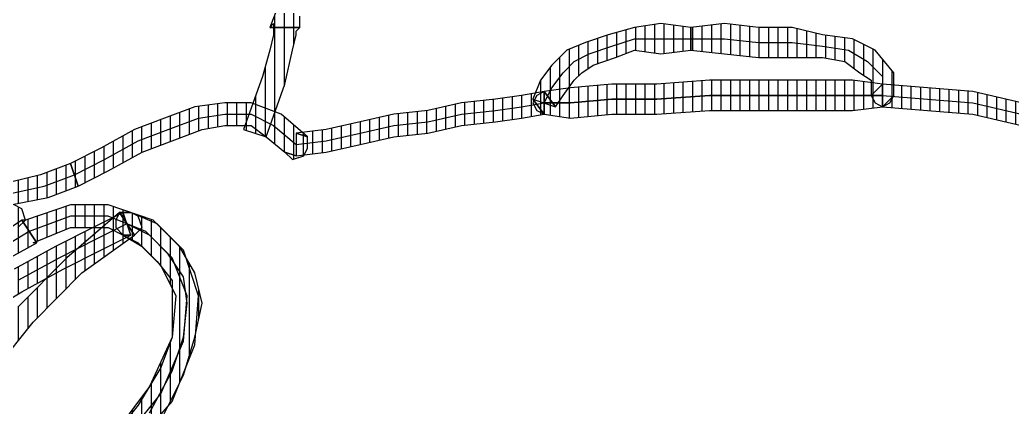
# Model space of a CAD drawing. Header units: millimetres. Extents: x 11489 to 12006, y 36725 to 37730.
# Drawn here: x 11853.04 to 11866.11, y 37465.07 to 37470.17 of the extents above; entities that cross this region are included whole.
import ezdxf

# ---------------------------------------------------------------- set-up
doc = ezdxf.new("R2010")
doc.units = ezdxf.units.MM
doc.layers.add('OC-Mutfak_Ekipman', color=252, linetype='Continuous')
pattern_1 = [(360, (-19413.11011, 29189.02214), (1e-16, 0.125), [25])]

# ---------------------------------------------------------------- blocks, each defined once
blk = doc.blocks.new('A$C0b4f8896')
at = {"ltscale": 30}
h = blk.add_hatch(dxfattribs=at)
h.set_pattern_fill('DC_LINES', color=256, scale=0.1, style=0)
h.set_pattern_definition(pattern_1)
h.paths.add_polyline_path([(25.98, 61.992), (24.887, 61.646), (23.893, 61.201), (22.95, 60.756), (22.155, 60.212), (21.459, 59.568), (20.813, 58.925), (20.217, 58.232), (19.77, 57.54), (19.373, 56.798), (19.075, 56.105), (18.777, 55.363), (18.578, 54.621), (18.429, 53.928), (18.28, 53.285), (18.23, 52.691), (18.181, 52.098), (18.479, 52.098), (18.529, 52.691), (18.578, 53.285), (18.727, 53.928), (18.876, 54.621), (19.075, 55.264), (19.373, 56.006), (19.671, 56.698), (20.068, 57.342), (20.515, 58.034), (21.012, 58.728), (21.658, 59.37), (22.353, 59.915), (23.148, 60.459), (23.993, 60.904), (24.986, 61.35), (26.079, 61.695), (26.178, 61.795), (26.178, 61.894), (26.129, 61.992)], flags=0)
h = blk.add_hatch(dxfattribs=at)
h.set_pattern_fill('DC_LINES', color=256, scale=0.1, style=0)
h.set_pattern_definition(pattern_1)
edge = h.paths.add_edge_path(flags=0)
edge.add_line((18.479, 52.098), (18.33, 52.246))
edge.add_line((18.33, 52.246), (18.032, 52.246))
edge.add_line((18.032, 52.246), (17.734, 51.999))
edge.add_line((17.734, 51.999), (17.585, 51.702))
edge.add_line((17.585, 51.702), (17.535, 51.306))
edge.add_line((17.535, 51.306), (17.436, 50.91))
edge.add_line((17.436, 50.91), (17.436, 50.465))
edge.add_line((17.436, 50.465), (17.386, 50.02))
edge.add_line((17.386, 50.02), (17.436, 49.574))
edge.add_line((17.436, 49.574), (17.734, 49.574))
edge.add_line((17.734, 49.574), (17.783, 50.02))
edge.add_line((17.783, 50.02), (17.833, 50.465))
edge.add_line((17.833, 50.465), (17.833, 50.91))
edge.add_line((17.833, 50.91), (17.833, 51.306))
edge.add_line((17.833, 51.306), (17.883, 51.603))
edge.add_line((17.883, 51.603), (18.032, 51.801))
edge.add_line((18.032, 51.801), (18.131, 51.949))
edge.add_line((18.131, 51.949), (18.33, 51.949))
edge.add_line((18.33, 51.949), (18.181, 52.098))
edge.add_line((18.181, 52.098), (18.33, 51.949))
edge.add_line((18.33, 51.949), (18.429, 51.999))
edge.add_line((18.429, 51.999), (18.479, 52.098))
edge.add_line((18.479, 52.098), (18.429, 52.196))
edge.add_line((18.429, 52.196), (18.33, 52.246))
h = blk.add_hatch(dxfattribs=at)
h.set_pattern_fill('DC_LINES', color=256, scale=0.1, style=0)
h.set_pattern_definition(pattern_1)
edge = h.paths.add_edge_path(flags=0)
edge.add_line((18.181, 52.098), (18.131, 51.702))
edge.add_line((18.131, 51.702), (18.131, 51.108))
edge.add_line((18.131, 51.108), (18.131, 50.515))
edge.add_line((18.131, 50.515), (18.131, 49.821))
edge.add_line((18.131, 49.821), (18.181, 49.129))
edge.add_line((18.181, 49.129), (18.181, 48.535))
edge.add_line((18.181, 48.535), (18.23, 47.991))
edge.add_line((18.23, 47.991), (18.28, 47.645))
edge.add_line((18.28, 47.645), (18.578, 47.645))
edge.add_line((18.578, 47.645), (18.628, 47.991))
edge.add_line((18.628, 47.991), (18.578, 48.535))
edge.add_line((18.578, 48.535), (18.578, 49.129))
edge.add_line((18.578, 49.129), (18.529, 49.821))
edge.add_line((18.529, 49.821), (18.529, 50.515))
edge.add_line((18.529, 50.515), (18.529, 51.108))
edge.add_line((18.529, 51.108), (18.529, 51.702))
edge.add_line((18.529, 51.702), (18.479, 52.098))
h = blk.add_hatch(dxfattribs=at)
h.set_pattern_fill('DC_LINES', color=256, scale=0.1, style=0)
h.set_pattern_definition(pattern_1)
edge = h.paths.add_edge_path(flags=0)
edge.add_line((18.379, 47.496), (18.578, 47.645))
edge.add_line((18.578, 47.645), (18.628, 47.991))
edge.add_line((18.628, 47.991), (18.578, 48.535))
edge.add_line((18.578, 48.535), (18.578, 49.129))
edge.add_line((18.578, 49.129), (18.529, 49.821))
edge.add_line((18.529, 49.821), (18.529, 50.515))
edge.add_line((18.529, 50.515), (18.529, 51.108))
edge.add_line((18.529, 51.108), (18.529, 51.702))
edge.add_line((18.529, 51.702), (18.479, 52.098))
edge.add_line((18.479, 52.098), (18.181, 52.098))
edge.add_line((18.181, 52.098), (18.131, 51.702))
edge.add_line((18.131, 51.702), (18.131, 51.108))
edge.add_line((18.131, 51.108), (18.131, 50.515))
edge.add_line((18.131, 50.515), (18.131, 49.821))
edge.add_line((18.131, 49.821), (18.181, 49.129))
edge.add_line((18.181, 49.129), (18.181, 48.535))
edge.add_line((18.181, 48.535), (18.23, 47.991))
edge.add_line((18.23, 47.991), (18.28, 47.645))
edge.add_line((18.28, 47.645), (18.479, 47.793))
edge.add_line((18.479, 47.793), (18.28, 47.645))
edge.add_line((18.28, 47.645), (18.33, 47.546))
edge.add_line((18.33, 47.546), (18.429, 47.496))
edge.add_line((18.429, 47.496), (18.529, 47.546))
edge.add_line((18.529, 47.546), (18.578, 47.645))
h = blk.add_hatch(dxfattribs=at)
h.set_pattern_fill('DC_LINES', color=256, scale=0.1, style=0)
h.set_pattern_definition(pattern_1)
edge = h.paths.add_edge_path(flags=0)
edge.add_line((17.436, 49.574), (17.386, 49.179))
edge.add_line((17.386, 49.179), (17.436, 48.832))
edge.add_line((17.436, 48.832), (17.535, 48.486))
edge.add_line((17.535, 48.486), (17.634, 48.188))
edge.add_line((17.634, 48.188), (17.734, 47.941))
edge.add_line((17.734, 47.941), (17.932, 47.744))
edge.add_line((17.932, 47.744), (18.131, 47.596))
edge.add_line((18.131, 47.596), (18.379, 47.496))
edge.add_line((18.379, 47.496), (18.479, 47.793))
edge.add_line((18.479, 47.793), (18.33, 47.893))
edge.add_line((18.33, 47.893), (18.131, 48.041))
edge.add_line((18.131, 48.041), (18.032, 48.14))
edge.add_line((18.032, 48.14), (17.932, 48.288))
edge.add_line((17.932, 48.288), (17.833, 48.585))
edge.add_line((17.833, 48.585), (17.734, 48.832))
edge.add_line((17.734, 48.832), (17.783, 49.179))
edge.add_line((17.783, 49.179), (17.734, 49.574))
h = blk.add_hatch(dxfattribs=at)
h.set_pattern_fill('DC_LINES', color=256, scale=0.1, style=0)
h.set_pattern_definition(pattern_1)
edge = h.paths.add_edge_path(flags=0)
edge.add_line((18.28, 47.645), (18.33, 47.348))
edge.add_line((18.33, 47.348), (18.379, 47.002))
edge.add_line((18.379, 47.002), (18.429, 46.557))
edge.add_line((18.429, 46.557), (18.529, 46.111))
edge.add_line((18.529, 46.111), (18.578, 45.666))
edge.add_line((18.578, 45.666), (18.678, 45.221))
edge.add_line((18.678, 45.221), (18.777, 44.775))
edge.add_line((18.777, 44.775), (18.827, 44.38))
edge.add_line((18.827, 44.38), (19.125, 44.38))
edge.add_line((19.125, 44.38), (19.075, 44.775))
edge.add_line((19.075, 44.775), (18.976, 45.221))
edge.add_line((18.976, 45.221), (18.876, 45.666))
edge.add_line((18.876, 45.666), (18.827, 46.111))
edge.add_line((18.827, 46.111), (18.727, 46.557))
edge.add_line((18.727, 46.557), (18.678, 47.002))
edge.add_line((18.678, 47.002), (18.628, 47.348))
edge.add_line((18.628, 47.348), (18.578, 47.645))
h = blk.add_hatch(dxfattribs=at)
h.set_pattern_fill('DC_LINES', color=256, scale=0.1, style=0)
h.set_pattern_definition(pattern_1)
edge = h.paths.add_edge_path(flags=0)
edge.add_line((16.243, 44.677), (16.542, 44.429))
edge.add_line((16.542, 44.429), (16.889, 44.28))
edge.add_line((16.889, 44.28), (17.187, 44.132))
edge.add_line((17.187, 44.132), (17.436, 44.033))
edge.add_line((17.436, 44.033), (17.436, 44.429))
edge.add_line((17.436, 44.429), (17.287, 44.429))
edge.add_line((17.287, 44.429), (16.989, 44.577))
edge.add_line((16.989, 44.577), (16.74, 44.726))
edge.add_line((16.74, 44.726), (16.542, 44.874))
h = blk.add_hatch(dxfattribs=at)
h.set_pattern_fill('DC_LINES', color=256, scale=0.1, style=0)
h.set_pattern_definition(pattern_1)
edge = h.paths.add_edge_path(flags=0)
edge.add_line((17.436, 44.033), (17.386, 44.082))
edge.add_line((17.386, 44.082), (17.535, 44.082))
edge.add_line((17.535, 44.082), (17.734, 44.033))
edge.add_line((17.734, 44.033), (18.081, 43.935))
edge.add_line((18.081, 43.935), (18.777, 43.687))
edge.add_line((18.777, 43.687), (18.876, 43.983))
edge.add_line((18.876, 43.983), (18.181, 44.231))
edge.add_line((18.181, 44.231), (17.734, 44.33))
edge.add_line((17.734, 44.33), (17.535, 44.38))
edge.add_line((17.535, 44.38), (17.485, 44.38))
edge.add_line((17.485, 44.38), (17.436, 44.429))
h = blk.add_hatch(dxfattribs=at)
h.set_pattern_fill('DC_LINES', color=256, scale=0.1, style=0)
h.set_pattern_definition(pattern_1)
edge = h.paths.add_edge_path(flags=0)
edge.add_line((18.827, 44.38), (18.876, 44.527))
edge.add_line((18.876, 44.527), (18.578, 44.182))
edge.add_line((18.578, 44.182), (18.429, 43.786))
edge.add_line((18.429, 43.786), (18.429, 43.439))
edge.add_line((18.429, 43.439), (18.479, 43.044))
edge.add_line((18.479, 43.044), (18.628, 42.647))
edge.add_line((18.628, 42.647), (18.777, 42.252))
edge.add_line((18.777, 42.252), (19.025, 41.807))
edge.add_line((19.025, 41.807), (19.224, 41.411))
edge.add_line((19.224, 41.411), (19.522, 41.51))
edge.add_line((19.522, 41.51), (19.323, 41.905))
edge.add_line((19.323, 41.905), (19.075, 42.351))
edge.add_line((19.075, 42.351), (18.926, 42.747))
edge.add_line((18.926, 42.747), (18.777, 43.143))
edge.add_line((18.777, 43.143), (18.727, 43.439))
edge.add_line((18.727, 43.439), (18.727, 43.786))
edge.add_line((18.727, 43.786), (18.876, 43.983))
edge.add_line((18.876, 43.983), (19.075, 44.231))
edge.add_line((19.075, 44.231), (19.125, 44.38))
edge.add_line((19.125, 44.38), (19.075, 44.231))
edge.add_line((19.075, 44.231), (19.174, 44.33))
edge.add_line((19.174, 44.33), (19.125, 44.479))
edge.add_line((19.125, 44.479), (19.025, 44.527))
edge.add_line((19.025, 44.527), (18.876, 44.527))
h = blk.add_hatch(dxfattribs=at)
h.set_pattern_fill('DC_LINES', color=256, scale=0.1, style=0)
h.set_pattern_definition(pattern_1)
edge = h.paths.add_edge_path(flags=0)
edge.add_line((20.168, 42.202), (20.168, 42.104))
edge.add_line((20.168, 42.104), (20.317, 42.351))
edge.add_line((20.317, 42.351), (20.515, 42.549))
edge.add_line((20.515, 42.549), (20.764, 42.747))
edge.add_line((20.764, 42.747), (21.062, 42.747))
edge.add_line((21.062, 42.747), (21.509, 42.747))
edge.add_line((21.509, 42.747), (21.906, 42.599))
edge.add_line((21.906, 42.599), (22.403, 42.302))
edge.add_line((22.403, 42.302), (22.95, 41.856))
edge.add_line((22.95, 41.856), (23.148, 42.054))
edge.add_line((23.148, 42.054), (22.602, 42.599))
edge.add_line((22.602, 42.599), (22.006, 42.896))
edge.add_line((22.006, 42.896), (21.509, 43.044))
edge.add_line((21.509, 43.044), (21.062, 43.143))
edge.add_line((21.062, 43.143), (20.664, 43.044))
edge.add_line((20.664, 43.044), (20.317, 42.846))
edge.add_line((20.317, 42.846), (20.019, 42.549))
edge.add_line((20.019, 42.549), (19.87, 42.202))
edge.add_line((19.87, 42.202), (19.87, 42.104))
edge.add_line((19.87, 42.104), (19.87, 42.202))
edge.add_line((19.87, 42.202), (19.87, 42.054))
edge.add_line((19.87, 42.054), (19.969, 42.005))
edge.add_line((19.969, 42.005), (20.068, 42.005))
edge.add_line((20.068, 42.005), (20.168, 42.104))
h = blk.add_hatch(dxfattribs=at)
h.set_pattern_fill('DC_LINES', color=256, scale=0.1, style=0)
h.set_pattern_definition(pattern_1)
edge = h.paths.add_edge_path(flags=0)
edge.add_line((20.267, 40.966), (20.267, 40.916))
edge.add_line((20.267, 40.916), (20.068, 41.411))
edge.add_line((20.068, 41.411), (20.068, 41.905))
edge.add_line((20.068, 41.905), (20.267, 42.302))
edge.add_line((20.267, 42.302), (20.565, 42.599))
edge.add_line((20.565, 42.599), (20.963, 42.796))
edge.add_line((20.963, 42.796), (21.509, 42.747))
edge.add_line((21.509, 42.747), (22.155, 42.45))
edge.add_line((22.155, 42.45), (22.95, 41.856))
edge.add_line((22.95, 41.856), (23.148, 42.054))
edge.add_line((23.148, 42.054), (22.353, 42.747))
edge.add_line((22.353, 42.747), (21.608, 43.044))
edge.add_line((21.608, 43.044), (20.963, 43.093))
edge.add_line((20.963, 43.093), (20.366, 42.896))
edge.add_line((20.366, 42.896), (19.969, 42.499))
edge.add_line((19.969, 42.499), (19.77, 41.905))
edge.add_line((19.77, 41.905), (19.77, 41.411))
edge.add_line((19.77, 41.411), (19.969, 40.817))
edge.add_line((19.969, 40.817), (19.969, 40.768))
h = blk.add_hatch(dxfattribs=at)
h.set_pattern_fill('DC_LINES', color=256, scale=0.1, style=0)
h.set_pattern_definition(pattern_1)
edge = h.paths.add_edge_path(flags=0)
edge.add_line((25.632, 38.393), (25.085, 38.541))
edge.add_line((25.085, 38.541), (24.34, 38.838))
edge.add_line((24.34, 38.838), (23.645, 39.234))
edge.add_line((23.645, 39.234), (22.85, 39.729))
edge.add_line((22.85, 39.729), (22.055, 40.322))
edge.add_line((22.055, 40.322), (21.31, 40.916))
edge.add_line((21.31, 40.916), (20.664, 41.56))
edge.add_line((20.664, 41.56), (20.168, 42.252))
edge.add_line((20.168, 42.252), (19.87, 42.054))
edge.add_line((19.87, 42.054), (20.466, 41.361))
edge.add_line((20.466, 41.361), (21.112, 40.718))
edge.add_line((21.112, 40.718), (21.857, 40.025))
edge.add_line((21.857, 40.025), (22.651, 39.432))
edge.add_line((22.651, 39.432), (23.446, 38.938))
edge.add_line((23.446, 38.938), (24.241, 38.541))
edge.add_line((24.241, 38.541), (24.986, 38.244))
edge.add_line((24.986, 38.244), (25.632, 38.096))
h = blk.add_hatch(dxfattribs=at)
h.set_pattern_fill('DC_LINES', color=256, scale=0.1, style=0)
h.set_pattern_definition(pattern_1)
edge = h.paths.add_edge_path(flags=0)
edge.add_line((22.651, 38.739), (22.304, 38.938))
edge.add_line((22.304, 38.938), (21.906, 39.283))
edge.add_line((21.906, 39.283), (21.608, 39.729))
edge.add_line((21.608, 39.729), (21.211, 40.273))
edge.add_line((21.211, 40.273), (20.913, 40.768))
edge.add_line((20.913, 40.768), (20.615, 41.312))
edge.add_line((20.615, 41.312), (20.366, 41.807))
edge.add_line((20.366, 41.807), (20.168, 42.202))
edge.add_line((20.168, 42.202), (19.87, 42.104))
edge.add_line((19.87, 42.104), (20.068, 41.708))
edge.add_line((20.068, 41.708), (20.317, 41.213))
edge.add_line((20.317, 41.213), (20.615, 40.669))
edge.add_line((20.615, 40.669), (20.913, 40.075))
edge.add_line((20.913, 40.075), (21.31, 39.531))
edge.add_line((21.31, 39.531), (21.708, 39.086))
edge.add_line((21.708, 39.086), (22.105, 38.641))
edge.add_line((22.105, 38.641), (22.552, 38.442))
h = blk.add_hatch(dxfattribs=at)
h.set_pattern_fill('DC_LINES', color=256, scale=0.1, style=0)
h.set_pattern_definition(pattern_1)
edge = h.paths.add_edge_path(flags=0)
edge.add_line((19.224, 41.411), (19.373, 41.016))
edge.add_line((19.373, 41.016), (19.472, 40.619))
edge.add_line((19.472, 40.619), (19.472, 40.174))
edge.add_line((19.472, 40.174), (19.373, 39.828))
edge.add_line((19.373, 39.828), (19.224, 39.531))
edge.add_line((19.224, 39.531), (19.025, 39.234))
edge.add_line((19.025, 39.234), (18.777, 39.036))
edge.add_line((18.777, 39.036), (18.529, 38.838))
edge.add_line((18.529, 38.838), (18.628, 38.541))
edge.add_line((18.628, 38.541), (18.976, 38.739))
edge.add_line((18.976, 38.739), (19.224, 39.036))
edge.add_line((19.224, 39.036), (19.522, 39.333))
edge.add_line((19.522, 39.333), (19.671, 39.729))
edge.add_line((19.671, 39.729), (19.77, 40.174))
edge.add_line((19.77, 40.174), (19.77, 40.619))
edge.add_line((19.77, 40.619), (19.671, 41.114))
edge.add_line((19.671, 41.114), (19.522, 41.51))
h = blk.add_hatch(dxfattribs=at)
h.set_pattern_fill('DC_LINES', color=256, scale=0.1, style=0)
h.set_pattern_definition(pattern_1)
edge = h.paths.add_edge_path(flags=0)
edge.add_line((19.621, 38.195), (19.721, 37.898))
edge.add_line((19.721, 37.898), (20.317, 37.997))
edge.add_line((20.317, 37.997), (20.714, 38.294))
edge.add_line((20.714, 38.294), (20.963, 38.591))
edge.add_line((20.963, 38.591), (21.062, 39.036))
edge.add_line((21.062, 39.036), (20.963, 39.432))
edge.add_line((20.963, 39.432), (20.813, 39.927))
edge.add_line((20.813, 39.927), (20.565, 40.421))
edge.add_line((20.565, 40.421), (20.267, 40.966))
edge.add_line((20.267, 40.966), (19.969, 40.768))
edge.add_line((19.969, 40.768), (20.267, 40.322))
edge.add_line((20.267, 40.322), (20.515, 39.828))
edge.add_line((20.515, 39.828), (20.664, 39.432))
edge.add_line((20.664, 39.432), (20.664, 39.036))
edge.add_line((20.664, 39.036), (20.664, 38.689))
edge.add_line((20.664, 38.689), (20.515, 38.492))
edge.add_line((20.515, 38.492), (20.217, 38.294))
edge.add_line((20.217, 38.294), (19.721, 38.195))
edge.add_line((19.721, 38.195), (19.82, 37.898))
edge.add_line((19.82, 37.898), (19.721, 38.195))
edge.add_line((19.721, 38.195), (19.621, 38.146))
edge.add_line((19.621, 38.146), (19.572, 38.047))
edge.add_line((19.572, 38.047), (19.621, 37.947))
edge.add_line((19.621, 37.947), (19.721, 37.898))
h = blk.add_hatch(dxfattribs=at)
h.set_pattern_fill('DC_LINES', color=256, scale=0.1, style=0)
h.set_pattern_definition(pattern_1)
edge = h.paths.add_edge_path(flags=0)
edge.add_line((20.068, 40.619), (19.77, 40.521))
edge.add_line((19.77, 40.521), (20.118, 40.025))
edge.add_line((20.118, 40.025), (20.317, 39.531))
edge.add_line((20.317, 39.531), (20.317, 39.185))
edge.add_line((20.317, 39.185), (20.317, 38.888))
edge.add_line((20.317, 38.888), (20.217, 38.689))
edge.add_line((20.217, 38.689), (20.068, 38.492))
edge.add_line((20.068, 38.492), (19.87, 38.344))
edge.add_line((19.87, 38.344), (19.621, 38.195))
edge.add_line((19.621, 38.195), (19.82, 37.898))
edge.add_line((19.82, 37.898), (20.068, 38.047))
edge.add_line((20.068, 38.047), (20.267, 38.294))
edge.add_line((20.267, 38.294), (20.515, 38.492))
edge.add_line((20.515, 38.492), (20.615, 38.888))
edge.add_line((20.615, 38.888), (20.714, 39.185))
edge.add_line((20.714, 39.185), (20.615, 39.63))
edge.add_line((20.615, 39.63), (20.416, 40.125))
edge.add_line((20.416, 40.125), (20.068, 40.718))
edge.add_line((20.068, 40.718), (19.77, 40.619))
edge.add_line((19.77, 40.619), (20.068, 40.718))
edge.add_line((20.068, 40.718), (19.969, 40.817))
edge.add_line((19.969, 40.817), (19.82, 40.768))
edge.add_line((19.82, 40.768), (19.77, 40.669))
edge.add_line((19.77, 40.669), (19.77, 40.521))
for p, q in [((18.429, 53.928), (18.28, 53.285)), ((18.429, 53.285), (18.578, 53.928)), ((18.578, 53.285), (18.727, 53.928)), ((18.28, 53.285), (18.23, 52.691)), ((18.379, 52.691), (18.429, 53.285)), ((18.529, 52.691), (18.578, 53.285)), ((18.23, 52.691), (18.181, 52.098)), ((18.33, 52.098), (18.379, 52.691)), ((18.479, 52.098), (18.529, 52.691)), ((18.032, 52.246), (17.734, 51.999)), ((18.33, 52.246), (18.032, 52.246)), ((18.479, 52.098), (18.33, 52.246)), ((18.429, 52.196), (18.33, 52.246)), ((18.33, 52.246), (18.479, 52.098)), ((18.479, 52.098), (18.429, 52.196)), ((17.734, 51.999), (17.585, 51.702)), ((17.883, 51.899), (18.081, 52.098)), ((18.081, 52.098), (18.33, 52.098)), ((18.181, 52.098), (18.131, 51.702)), ((18.181, 52.098), (18.131, 51.702)), ((18.33, 51.949), (18.181, 52.098)), ((18.181, 52.098), (18.33, 51.949)), ((18.181, 52.098), (18.479, 52.098)), ((18.181, 52.098), (18.181, 52.098)), ((18.479, 52.098), (18.181, 52.098)), ((18.181, 52.098), (18.181, 52.098)), ((18.479, 52.098), (18.181, 52.098)), ((18.33, 51.702), (18.33, 52.098)), ((18.33, 52.098), (18.33, 51.702)), ((18.33, 52.098), (18.33, 52.098)), ((18.33, 52.098), (18.33, 52.098)), ((18.33, 51.949), (18.429, 51.999)), ((18.429, 51.999), (18.479, 52.098)), ((18.479, 52.098), (18.479, 52.098)), ((18.529, 51.702), (18.479, 52.098)), ((18.479, 52.098), (18.479, 52.098)), ((18.529, 51.702), (18.479, 52.098)), ((17.734, 51.652), (17.883, 51.899)), ((18.032, 51.801), (18.131, 51.949)), ((18.131, 51.949), (18.33, 51.949)), ((17.883, 51.603), (18.032, 51.801)), ((17.585, 51.702), (17.535, 51.306)), ((17.684, 51.306), (17.734, 51.652)), ((17.833, 51.306), (17.883, 51.603)), ((18.131, 51.702), (18.131, 51.108)), ((18.131, 51.702), (18.131, 51.108)), ((18.33, 51.108), (18.33, 51.702)), ((18.33, 51.702), (18.33, 51.108)), ((18.529, 51.108), (18.529, 51.702)), ((18.529, 51.108), (18.529, 51.702)), ((17.535, 51.306), (17.436, 50.91)), ((17.634, 50.91), (17.684, 51.306)), ((17.833, 50.91), (17.833, 51.306)), ((18.131, 51.108), (18.131, 50.515)), ((18.131, 51.108), (18.131, 50.515)), ((18.33, 50.515), (18.33, 51.108)), ((18.33, 51.108), (18.33, 50.515)), ((18.529, 50.515), (18.529, 51.108)), ((18.529, 50.515), (18.529, 51.108)), ((17.436, 50.91), (17.436, 50.465)), ((17.634, 50.465), (17.634, 50.91)), ((17.833, 50.465), (17.833, 50.91)), ((17.436, 50.465), (17.386, 50.02)), ((17.585, 50.02), (17.634, 50.465)), ((17.783, 50.02), (17.833, 50.465)), ((18.131, 50.515), (18.131, 49.821)), ((18.131, 50.515), (18.131, 49.821)), ((18.33, 49.821), (18.33, 50.515)), ((18.33, 50.515), (18.33, 49.821)), ((18.529, 49.821), (18.529, 50.515)), ((18.529, 49.821), (18.529, 50.515)), ((17.386, 50.02), (17.436, 49.574)), ((17.585, 49.574), (17.585, 50.02)), ((17.734, 49.574), (17.783, 50.02)), ((18.131, 49.821), (18.181, 49.129)), ((18.131, 49.821), (18.181, 49.129)), ((18.379, 49.129), (18.33, 49.821)), ((18.33, 49.821), (18.379, 49.129)), ((18.578, 49.129), (18.529, 49.821)), ((18.578, 49.129), (18.529, 49.821)), ((17.436, 49.574), (17.386, 49.179)), ((17.436, 49.574), (17.734, 49.574)), ((17.436, 49.574), (17.436, 49.574)), ((17.734, 49.574), (17.436, 49.574)), ((17.436, 49.574), (17.436, 49.574)), ((17.585, 49.179), (17.585, 49.574)), ((17.783, 49.179), (17.734, 49.574)), ((17.734, 49.574), (17.734, 49.574)), ((17.386, 49.179), (17.436, 48.832)), ((17.585, 48.832), (17.585, 49.179)), ((17.734, 48.832), (17.783, 49.179)), ((18.181, 49.129), (18.181, 48.535)), ((18.181, 49.129), (18.181, 48.535)), ((18.379, 48.535), (18.379, 49.129)), ((18.379, 49.129), (18.379, 48.535)), ((18.578, 48.535), (18.578, 49.129)), ((18.578, 48.535), (18.578, 49.129)), ((17.436, 48.832), (17.535, 48.486)), ((17.684, 48.535), (17.585, 48.832)), ((17.833, 48.585), (17.734, 48.832)), ((17.535, 48.486), (17.634, 48.188)), ((17.783, 48.238), (17.684, 48.535)), ((17.932, 48.288), (17.833, 48.585)), ((18.181, 48.535), (18.23, 47.991)), ((18.181, 48.535), (18.23, 47.991)), ((18.429, 47.991), (18.379, 48.535)), ((18.379, 48.535), (18.429, 47.991)), ((18.628, 47.991), (18.578, 48.535)), ((18.628, 47.991), (18.578, 48.535)), ((17.883, 48.041), (17.783, 48.238)), ((18.032, 48.14), (17.932, 48.288)), ((17.634, 48.188), (17.734, 47.941)), ((18.131, 48.041), (18.032, 48.14)), ((17.734, 47.941), (17.932, 47.744)), ((18.032, 47.893), (17.883, 48.041)), ((18.33, 47.893), (18.131, 48.041)), ((18.23, 47.991), (18.28, 47.645)), ((18.23, 47.991), (18.28, 47.645)), ((18.429, 47.645), (18.429, 47.991)), ((18.429, 47.991), (18.429, 47.645)), ((18.578, 47.645), (18.628, 47.991)), ((18.578, 47.645), (18.628, 47.991)), ((18.23, 47.744), (18.032, 47.893)), ((18.479, 47.793), (18.33, 47.893)), ((17.932, 47.744), (18.131, 47.596)), ((18.429, 47.645), (18.23, 47.744)), ((18.28, 47.645), (18.479, 47.793)), ((18.479, 47.793), (18.28, 47.645)), ((18.379, 47.496), (18.479, 47.793)), ((18.131, 47.596), (18.379, 47.496)), ((18.28, 47.645), (18.28, 47.645)), ((18.28, 47.645), (18.33, 47.348)), ((18.578, 47.645), (18.28, 47.645)), ((18.28, 47.645), (18.28, 47.645)), ((18.28, 47.645), (18.578, 47.645)), ((18.28, 47.645), (18.33, 47.546)), ((18.33, 47.546), (18.429, 47.496)), ((18.379, 47.496), (18.578, 47.645)), ((18.578, 47.645), (18.379, 47.496)), ((18.479, 47.348), (18.429, 47.645)), ((18.429, 47.496), (18.529, 47.546)), ((18.529, 47.546), (18.578, 47.645)), ((18.628, 47.348), (18.578, 47.645)), ((18.578, 47.645), (18.578, 47.645)), ((18.379, 47.496), (18.379, 47.496)), ((18.33, 47.348), (18.379, 47.002)), ((18.529, 47.002), (18.479, 47.348)), ((18.678, 47.002), (18.628, 47.348)), ((18.379, 47.002), (18.429, 46.557)), ((18.578, 46.557), (18.529, 47.002)), ((18.727, 46.557), (18.678, 47.002)), ((18.429, 46.557), (18.529, 46.111)), ((18.678, 46.111), (18.578, 46.557)), ((18.827, 46.111), (18.727, 46.557)), ((18.529, 46.111), (18.578, 45.666)), ((18.727, 45.666), (18.678, 46.111)), ((18.876, 45.666), (18.827, 46.111)), ((18.578, 45.666), (18.678, 45.221)), ((18.827, 45.221), (18.727, 45.666)), ((18.976, 45.221), (18.876, 45.666)), ((18.678, 45.221), (18.777, 44.775)), ((18.926, 44.775), (18.827, 45.221)), ((19.075, 44.775), (18.976, 45.221)), ((18.777, 44.775), (18.827, 44.38)), ((18.976, 44.38), (18.926, 44.775)), ((19.125, 44.38), (19.075, 44.775)), ((17.436, 44.429), (17.287, 44.429)), ((17.485, 44.38), (17.436, 44.429)), ((17.436, 44.429), (17.436, 44.033)), ((17.436, 44.033), (17.436, 44.429)), ((18.876, 44.527), (18.578, 44.182)), ((18.827, 44.38), (18.876, 44.527)), ((18.876, 44.527), (18.827, 44.38)), ((19.025, 44.527), (18.876, 44.527)), ((19.125, 44.479), (19.025, 44.527)), ((19.174, 44.33), (19.125, 44.479)), ((17.535, 44.38), (17.485, 44.38)), ((17.734, 44.33), (17.535, 44.38)), ((18.181, 44.231), (17.734, 44.33)), ((18.727, 44.082), (18.976, 44.38)), ((18.827, 44.38), (19.125, 44.38)), ((18.827, 44.38), (18.827, 44.38)), ((19.075, 44.231), (19.125, 44.38)), ((19.125, 44.38), (19.075, 44.231)), ((19.075, 44.231), (19.174, 44.33)), ((18.876, 43.983), (18.181, 44.231)), ((18.578, 44.182), (18.429, 43.786)), ((18.876, 43.983), (19.075, 44.231)), ((17.187, 44.132), (17.436, 44.033)), ((17.436, 44.033), (17.386, 44.082)), ((17.386, 44.082), (17.535, 44.082)), ((17.436, 44.033), (17.436, 44.033)), ((17.535, 44.082), (17.734, 44.033)), ((17.734, 44.033), (18.081, 43.935)), ((18.578, 43.786), (18.727, 44.082)), ((18.081, 43.935), (18.777, 43.687)), ((18.727, 43.786), (18.876, 43.983)), ((18.777, 43.687), (18.876, 43.983)), ((18.429, 43.786), (18.429, 43.439)), ((18.578, 43.439), (18.578, 43.786)), ((18.727, 43.439), (18.727, 43.786)), ((18.429, 43.439), (18.479, 43.044)), ((18.628, 43.093), (18.578, 43.439)), ((18.777, 43.143), (18.727, 43.439)), ((18.926, 42.747), (18.777, 43.143)), ((21.062, 43.143), (20.664, 43.044)), ((21.509, 43.044), (21.062, 43.143)), ((18.479, 43.044), (18.628, 42.647)), ((18.777, 42.697), (18.628, 43.093)), ((20.664, 43.044), (20.317, 42.846)), ((20.963, 43.093), (20.366, 42.896)), ((21.608, 43.044), (20.963, 43.093)), ((22.006, 42.896), (21.509, 43.044)), ((22.353, 42.747), (21.608, 43.044)), ((20.366, 42.896), (19.969, 42.499)), ((20.317, 42.846), (20.019, 42.549)), ((20.714, 42.896), (20.416, 42.697)), ((20.963, 42.944), (20.466, 42.747)), ((21.062, 42.944), (20.714, 42.896)), ((21.559, 42.896), (20.963, 42.944)), ((21.509, 42.896), (21.062, 42.944)), ((21.956, 42.747), (21.509, 42.896)), ((22.254, 42.599), (21.559, 42.896)), ((22.602, 42.599), (22.006, 42.896)), ((19.075, 42.351), (18.926, 42.747)), ((20.466, 42.747), (20.118, 42.4)), ((20.515, 42.549), (20.764, 42.747)), ((20.565, 42.599), (20.963, 42.796)), ((20.764, 42.747), (21.062, 42.747)), ((20.963, 42.796), (21.509, 42.747)), ((21.062, 42.747), (21.509, 42.747)), ((21.509, 42.747), (21.906, 42.599)), ((21.509, 42.747), (22.155, 42.45)), ((22.502, 42.45), (21.956, 42.747)), ((23.148, 42.054), (22.353, 42.747)), ((18.628, 42.647), (18.777, 42.252)), ((18.926, 42.302), (18.777, 42.697)), ((20.416, 42.697), (20.168, 42.45)), ((20.267, 42.302), (20.565, 42.599)), ((21.906, 42.599), (22.403, 42.302)), ((23.049, 41.955), (22.254, 42.599)), ((19.969, 42.499), (19.77, 41.905)), ((20.019, 42.549), (19.87, 42.202)), ((20.168, 42.45), (20.019, 42.153)), ((20.317, 42.351), (20.515, 42.549)), ((22.155, 42.45), (22.95, 41.856)), ((19.323, 41.905), (19.075, 42.351)), ((20.118, 42.4), (19.919, 41.905)), ((20.068, 42.351), (19.919, 42.302)), ((20.168, 42.252), (20.068, 42.351)), ((20.168, 42.104), (20.317, 42.351)), ((18.777, 42.252), (19.025, 41.807)), ((19.174, 41.856), (18.926, 42.302)), ((19.919, 42.302), (19.87, 42.202)), ((19.87, 42.054), (20.168, 42.252)), ((20.168, 42.252), (19.87, 42.054)), ((19.87, 42.202), (19.87, 42.104)), ((19.87, 42.104), (19.87, 42.202)), ((19.87, 42.202), (19.87, 42.054)), ((19.87, 42.202), (19.87, 42.054)), ((20.168, 42.202), (19.87, 42.104)), ((20.068, 41.905), (20.267, 42.302)), ((20.168, 42.252), (20.168, 42.252)), ((20.664, 41.56), (20.168, 42.252)), ((20.168, 42.202), (20.168, 42.104)), ((20.168, 42.104), (20.168, 42.202)), ((20.168, 42.202), (20.168, 42.202)), ((20.366, 41.807), (20.168, 42.202)), ((22.403, 42.302), (22.95, 41.856)), ((19.87, 42.104), (20.068, 41.708)), ((20.019, 42.153), (20.217, 41.757)), ((20.068, 42.005), (20.168, 42.104)), ((19.87, 42.054), (19.969, 42.005)), ((19.87, 42.054), (20.466, 41.361)), ((19.969, 42.005), (20.068, 42.005)), ((19.025, 41.807), (19.224, 41.411)), ((19.373, 41.46), (19.174, 41.856)), ((19.522, 41.51), (19.323, 41.905)), ((19.77, 41.905), (19.77, 41.411)), ((19.919, 41.905), (19.919, 41.411)), ((20.068, 41.411), (20.068, 41.905)), ((20.615, 41.312), (20.366, 41.807)), ((20.068, 41.708), (20.317, 41.213)), ((20.217, 41.757), (20.466, 41.263)), ((21.31, 40.916), (20.664, 41.56)), ((19.224, 41.411), (19.522, 41.51)), ((19.522, 41.51), (19.224, 41.411)), ((19.224, 41.411), (19.224, 41.411)), ((19.224, 41.411), (19.373, 41.016)), ((19.224, 41.411), (19.224, 41.411)), ((19.522, 41.064), (19.373, 41.46)), ((19.671, 41.114), (19.522, 41.51)), ((19.522, 41.51), (19.522, 41.51)), ((19.77, 41.411), (19.969, 40.817)), ((19.919, 41.411), (20.118, 40.866)), ((20.267, 40.916), (20.068, 41.411)), ((20.466, 41.361), (21.112, 40.718)), ((20.913, 40.768), (20.615, 41.312)), ((20.317, 41.213), (20.615, 40.669)), ((20.466, 41.263), (20.764, 40.718)), ((19.373, 41.016), (19.472, 40.619)), ((19.621, 40.619), (19.522, 41.064)), ((19.77, 40.619), (19.671, 41.114)), ((19.969, 40.768), (20.267, 40.966)), ((20.267, 40.966), (19.969, 40.768)), ((20.267, 40.966), (20.267, 40.916)), ((20.267, 40.966), (20.267, 40.966)), ((20.565, 40.421), (20.267, 40.966)), ((22.055, 40.322), (21.31, 40.916)), ((19.82, 40.768), (19.77, 40.669)), ((19.969, 40.817), (19.82, 40.768)), ((19.969, 40.817), (19.969, 40.768)), ((20.068, 40.718), (19.969, 40.817)), ((19.969, 40.768), (20.267, 40.322)), ((20.118, 40.866), (20.416, 40.372)), ((21.211, 40.273), (20.913, 40.768))]:
    blk.add_line(p, q, dxfattribs=at)

msp = doc.modelspace()

# ---------------------------------------------------------------- block references
at = {"layer": 'OC-Mutfak_Ekipman', "linetype": 'Continuous', "rotation": 270}
msp.add_blockref('A$C0b4f8896', (11812.301, 37487.502), dxfattribs=at)

doc.saveas('drawing.dxf')
